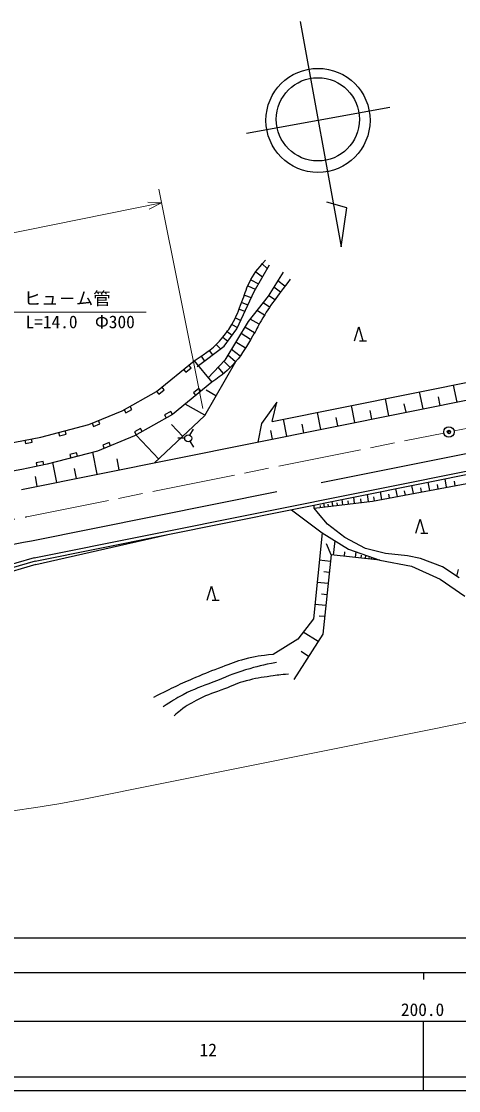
# Model space of a CAD drawing. Units: millimetres, scale not verified. Extents: x 0 to 700000, y -47500 to 447500.
# Drawn here: x 210088 to 273034, y 188000 to 341981 of the extents above; entities that cross this region are included whole.
import ezdxf
from ezdxf.enums import TextEntityAlignment as Align

# ---------------------------------------------------------------- set-up
doc = ezdxf.new("R2010")
doc.units = ezdxf.units.MM
doc.header["$LTSCALE"] = 1000
doc.header["$PDMODE"] = 32
doc.header["$PDSIZE"] = 500
doc.linetypes.add('CHAIN', pattern=[18.5, 12, -1.5, 3.5, -1.5])
doc.layers.add('作業ﾚｲﾔ1', color=7, linetype='Continuous', lineweight=25)
doc.layers.add('作業ﾚｲﾔ3', color=7, linetype='Continuous', lineweight=25)
doc.styles.add('ＭＳ ゴシック', font='')
doc.styles.get('ＭＳ ゴシック').set_extended_font_data('MS Gothic')

msp = doc.modelspace()

# ---------------------------------------------------------------- linework, layer by layer
at = {"layer": '作業ﾚｲﾔ1'}
for p, q in [((250241, 341981), (256142, 309513)), ((263153, 329603), (242510, 325851)), ((256958, 315116), (254081, 315960)), ((256142, 309513), (256958, 315116)), ((210088, 274549), (382631, 309252)), ((243578, 303081), (245791, 306926)), ((244747, 307045), (245494, 306411)), ((243833, 305925), (244802, 305208)), ((247782, 305847), (245597, 302390)), ((242666, 303880), (243767, 303409)), ((243107, 304781), (244212, 304182)), ((247380, 302984), (246426, 303701)), ((248032, 303848), (247007, 304620)), ((242057, 299762), (243578, 303081)), ((242191, 302552), (243182, 302218)), ((245597, 302390), (242748, 298739)), ((246560, 301878), (245677, 302517)), ((241426, 300554), (242270, 300227)), ((241807, 301519), (242695, 301155)), ((245085, 299661), (243989, 300329)), ((245831, 300833), (244879, 301469)), ((242748, 298739), (239401, 293207)), ((240893, 299273), (241658, 298907)), ((241089, 297688), (242057, 299762)), ((244336, 298379), (243028, 299097)), ((239263, 295226), (241089, 297688)), ((239713, 297299), (240423, 296789)), ((240397, 298351), (241183, 297889)), ((243665, 297133), (242264, 297939)), ((246194, 284361), (313292, 297857)), ((258049, 295999), (258649, 297999)), ((258649, 297999), (259249, 295999)), ((239097, 296498), (239790, 295937)), ((242349, 294934), (240958, 295780)), ((243094, 296190), (241711, 297025)), ((258749, 295999), (259749, 295999)), ((235391, 292266), (239263, 295226)), ((237141, 294594), (237611, 293963)), ((238138, 295434), (238732, 294820)), ((241579, 293774), (240314, 294715)), ((229560, 288675), (234971, 293109)), ((234971, 293109), (237507, 290016)), ((235961, 293778), (236438, 293067)), ((240914, 292956), (236433, 285163)), ((239401, 293207), (236998, 290637)), ((240159, 292145), (239252, 293047)), ((240914, 292956), (239822, 293902)), ((233428, 291844), (233744, 291457)), ((233744, 291457), (234518, 292091)), ((234518, 292091), (234201, 292478)), ((239177, 291259), (238435, 292174)), ((253256, 275581), (332421, 291504)), ((237507, 290016), (231826, 285360)), ((272813, 287165), (272320, 289616)), ((224610, 285890), (229560, 288675)), ((229560, 288675), (229877, 288288)), ((229877, 288288), (230651, 288922)), ((230651, 288922), (230334, 289309)), ((235643, 289135), (234870, 288501)), ((234870, 288501), (235187, 288114)), ((235960, 288748), (235643, 289135)), ((238105, 288070), (236698, 288878)), ((267911, 286179), (267418, 288630)), ((225983, 286089), (225738, 286524)), ((236487, 285257), (233674, 286874)), ((246865, 287131), (244661, 284053)), ((246194, 284361), (246865, 287131)), ((258107, 284207), (257614, 286658)), ((263009, 285193), (262516, 287644)), ((265460, 285686), (265213, 286912)), ((270362, 286672), (270115, 287897)), ((219794, 283909), (224610, 285890)), ((224866, 286034), (225111, 285598)), ((225111, 285598), (225983, 286089)), ((231826, 285360), (226358, 282284)), ((236433, 285163), (229275, 278408)), ((231581, 285795), (230709, 285305)), ((230709, 285305), (230954, 284869)), ((231826, 285360), (231581, 285795)), ((253205, 283221), (252712, 285672)), ((255656, 283714), (255410, 284940)), ((260558, 284700), (260312, 285926)), ((212884, 282121), (219794, 283909)), ((220258, 284100), (220448, 283638)), ((220448, 283638), (221373, 284018)), ((221373, 284018), (221182, 284480)), ((227223, 283344), (226351, 282854)), ((227468, 282908), (227223, 283344)), ((233314, 282220), (231682, 283950)), ((244661, 284053), (244149, 281400)), ((248303, 282235), (247810, 284686)), ((250754, 282728), (250508, 283954)), ((205656, 280725), (212884, 282121)), ((211642, 281372), (211548, 281863)), ((215439, 282782), (215564, 282298)), ((215564, 282298), (216532, 282549)), ((216532, 282549), (216407, 283033)), ((226358, 282284), (221061, 280106)), ((226351, 282854), (226596, 282418)), ((229855, 278956), (226591, 282415)), ((233603, 281949), (232603, 281949)), ((234353, 282382), (234853, 283249)), ((246234, 281819), (245987, 283045)), ((210566, 281673), (210661, 281182)), ((210661, 281182), (211642, 281372)), ((211944, 264722), (290498, 280522)), ((222721, 281329), (221796, 280949)), ((221796, 280949), (221987, 280486)), ((222911, 280867), (222721, 281329)), ((234353, 281516), (234853, 280650)), ((212063, 264236), (290566, 280025)), ((221061, 280106), (213800, 278226)), ((218032, 279838), (217064, 279588)), ((217064, 279588), (217189, 279103)), ((218158, 279354), (218032, 279838)), ((221012, 276760), (220379, 279929)), ((224181, 277392), (223865, 278977)), ((210169, 277457), (206282, 276774)), ((213800, 278226), (210169, 277457)), ((213208, 278612), (212230, 278405)), ((212230, 278405), (212334, 277916)), ((213312, 278123), (213208, 278612)), ((215172, 275595), (214605, 278435)), ((218012, 276161), (217728, 277581)), ((260617, 272892), (289175, 278206)), ((212379, 275038), (212101, 276433)), ((271314, 274882), (271086, 276107)), ((272557, 275114), (272440, 275744)), ((211527, 267188), (246884, 274300)), ((261997, 273149), (261794, 274239)), ((264225, 273563), (264017, 274686)), ((265364, 273775), (265257, 274353)), ((266520, 273990), (266305, 275146)), ((267692, 274208), (267582, 274803)), ((268882, 274430), (268661, 275620)), ((270089, 274655), (269975, 275267)), ((252259, 271886), (260617, 272892)), ((253706, 272060), (253641, 272599)), ((254925, 272207), (254849, 272842)), ((255614, 272290), (255569, 272664)), ((256362, 272380), (256272, 273128)), ((257174, 272478), (257121, 272918)), ((258056, 272584), (257950, 273465)), ((259013, 272699), (258951, 273218)), ((260052, 272824), (259927, 273863)), ((260907, 272946), (260806, 273491)), ((263103, 273354), (262999, 273916)), ((248966, 271658), (253368, 268321)), ((252259, 271886), (252260, 272321)), ((252861, 271100), (252259, 271886)), ((254179, 269573), (252861, 271100)), ((253167, 271996), (253135, 272265)), ((254290, 272131), (254252, 272448)), ((256631, 267653), (254179, 269573)), ((266889, 268275), (267489, 270275)), ((267489, 270275), (268089, 268275)), ((212182, 263750), (230983, 268042)), ((253368, 268321), (252143, 255956)), ((253368, 268321), (257194, 265995)), ((267589, 268275), (268589, 268275)), ((254684, 265169), (254026, 266745)), ((255034, 265129), (255266, 267167)), ((259639, 266080), (256631, 267653)), ((254684, 265169), (253490, 253752)), ((261693, 264373), (254684, 265169)), ((256601, 264951), (256676, 265608)), ((257194, 265995), (261693, 264373)), ((258168, 264773), (258263, 265609)), ((259004, 264678), (259052, 265096)), ((262507, 265340), (259639, 266080)), ((259642, 264606), (259698, 265092)), ((265653, 264993), (262507, 265340)), ((267527, 264646), (265653, 264993)), ((211944, 264722), (192517, 259085)), ((212063, 264236), (192604, 258589)), ((212182, 263750), (192743, 258109)), ((254584, 264211), (252977, 264379)), ((260129, 264550), (260156, 264794)), ((260500, 264508), (260532, 264791)), ((261693, 264373), (266232, 263535)), ((266232, 263535), (270396, 261638)), ((270719, 263420), (267527, 264646)), ((273125, 261847), (270719, 263420)), ((254416, 262604), (253613, 262688)), ((272768, 262080), (272996, 263054)), ((236838, 258648), (237438, 260648)), ((237438, 260648), (238038, 258648)), ((254249, 261007), (252660, 261173)), ((270396, 261638), (273912, 259186)), ((254083, 259418), (253288, 259501)), ((237538, 258648), (238538, 258648)), ((253917, 257838), (252346, 258003)), ((252143, 255956), (249879, 253018)), ((253753, 256267), (252967, 256349)), ((249879, 253018), (246328, 250814)), ((253490, 253752), (249328, 247203)), ((252806, 252677), (250665, 254038)), ((251445, 250535), (250374, 251215)), ((40000, 205000), (579000, 205000)), ((268000, 205000), (268000, 204000)), ((68000, 198000), (579000, 198000)), ((268000, 188000), (268000, 198000)), ((40000, 190000), (579000, 190000)), ((40000, 188000), (579000, 188000))]:
    msp.add_line(p, q, dxfattribs=at)
at = {"layer": '作業ﾚｲﾔ1', "lineweight": 13}
for p, q in [((236220, 286223), (229869, 317799)), ((198115, 309372), (230264, 315838)), ((230264, 315838), (228268, 315965)), ((228472, 314950), (230264, 315838)), ((209052, 300121), (228052, 300121)), ((218827, 229909), (391365, 264611))]:
    msp.add_line(p, q, dxfattribs=at)
at = {"layer": '作業ﾚｲﾔ1', "linetype": 'CHAIN', "lineweight": 13}
for p, q in [((272373, 282997), (368940, 302419)), ((210855, 270624), (270903, 282701))]:
    msp.add_line(p, q, dxfattribs=at)
at = {"layer": '作業ﾚｲﾔ1'}
for centre, radius in [((252790, 327720), 7493), ((252771, 327876), 5995), ((271638, 282849), 750), ((234103, 281949), 500)]:
    msp.add_circle(centre, radius, dxfattribs=at)
at = {"layer": '作業ﾚｲﾔ1', "linetype": 'CHAIN', "lineweight": 13}
msp.add_arc((182889, 417993), 150000, 266.51652, 280.74514, dxfattribs=at)
at = {"layer": '作業ﾚｲﾔ1'}
msp.add_arc((182889, 417993), 153500, 273.72444, 280.75233, dxfattribs=at)
at = {"layer": '作業ﾚｲﾔ1', "lineweight": 13}
msp.add_arc((182889, 417993), 191487, 248.65916, 280.8172, dxfattribs=at)
at = {"layer": '作業ﾚｲﾔ1'}
for points, knots in [([(234971, 293109), (236951, 294468), (237790, 294873), (239097, 296498), (239651, 297187), (239942, 297593), (240397, 298351), (241109, 299537), (241302, 300311), (241835, 301588), (242272, 302632), (242359, 303283), (242859, 304298), (243557, 305716), (244031, 306197), (245210, 307590)], [0, 0, 0, 0, 1, 1, 1, 2, 2, 2, 3, 3, 3, 4, 4, 4, 5, 5, 5, 5]), ([(248806, 304879), (246728, 302095), (246050, 301329), (244601, 298849), (244109, 298006), (243902, 297493), (243384, 296664), (242447, 295165), (242044, 294222), (240867, 292902), (239716, 291611), (239124, 291179), (237507, 290016)], [0, 0, 0, 0, 1, 1, 1, 2, 2, 2, 3, 3, 3, 4, 4, 4, 4]), ([(246328, 250814), (244430, 250598), (243819, 250546), (242263, 250133), (240936, 249781), (240226, 249470), (238940, 248991), (237447, 248434), (236617, 248104), (235149, 247485), (232749, 246473), (231974, 246052), (229125, 244629)], [0, 0, 0, 0, 1, 1, 1, 2, 2, 2, 3, 3, 3, 4, 4, 4, 4]), ([(246829, 249672), (244712, 249242), (244080, 249106), (242361, 248584), (240487, 248014), (239486, 247546), (237667, 246819), (235983, 246145), (234986, 245873), (233387, 245016), (232220, 244392), (231801, 244137), (230496, 243252)], [0, 0, 0, 0, 1, 1, 1, 2, 2, 2, 3, 3, 3, 4, 4, 4, 4]), ([(248556, 247983), (247319, 247869), (246974, 247828), (245965, 247682), (244576, 247482), (243792, 247368), (242436, 247007), (241180, 246672), (240532, 246309), (239319, 245843), (237875, 245287), (237013, 245090), (235640, 244378), (234570, 243824), (233960, 243507), (233011, 242764), (232634, 242468), (232492, 242363), (232073, 241975)], [0, 0, 0, 0, 1, 1, 1, 2, 2, 2, 3, 3, 3, 4, 4, 4, 5, 5, 5, 6, 6, 6, 6])]:
    msp.add_open_spline(points, degree=3, knots=knots, dxfattribs=at)
msp.add_point((271638, 282849), dxfattribs=at)
at = {"layer": '作業ﾚｲﾔ3'}
msp.add_line((119000, 210000), (556000, 210000), dxfattribs=at)

# ---------------------------------------------------------------- texts
at = {"layer": '作業ﾚｲﾔ1', "style": 'ＭＳ ゴシック'}
msp.add_text('ヒュ－ム管', height=1833, dxfattribs=at).set_placement((210427, 300621), align=Align.BOTTOM_LEFT)
msp.add_text('L=14.0\u3000Φ300', height=1833, dxfattribs=at).set_placement((218552, 299621), align=Align.TOP_CENTER)
for s, p in [('200.0', (267844, 198195)), ('12', (237000, 192405))]:
    msp.add_text(s, height=1833, dxfattribs=at).set_placement(p, align=Align.BOTTOM_CENTER)

doc.saveas('drawing.dxf')
